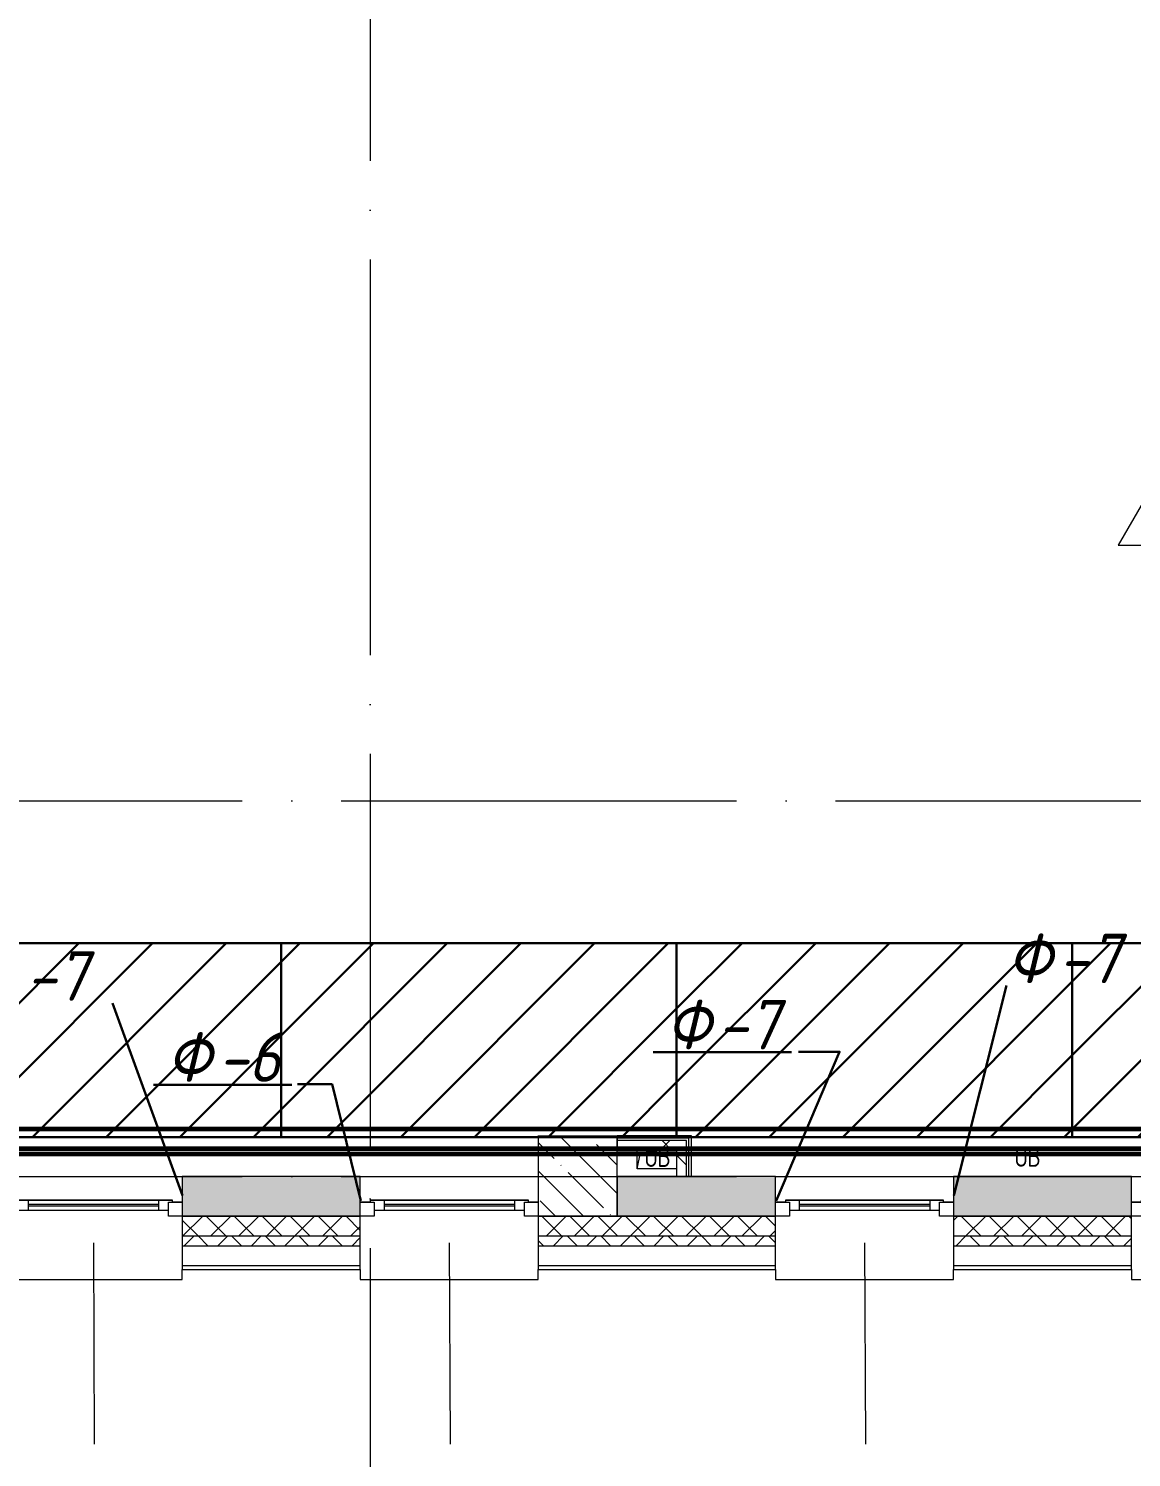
# Model space of a CAD drawing. Header units: millimetres. Extents: x -592259 to 288321, y -552984 to 293768.
# Drawn here: x 98160 to 103738, y 25005 to 32231 of the extents above; entities that cross this region are included whole.
import ezdxf

# ---------------------------------------------------------------- set-up
doc = ezdxf.new("R2010")
doc.units = ezdxf.units.MM
doc.linetypes.add('ADSK_Линия сетки', pattern=[2500, 2000, -250, 0, -250])
for name, color, linetype, lineweight in [('0) строительные леса', 1, 'Continuous', 30), ('2)Фархверки', 40, 'Continuous', 30), ('4.1) Штук. 3 вып', 6, 'Continuous', 60), ('4.1.1) Штук.  швы3 вып.', 6, 'Continuous', 60), ('6.1) Шпаклевка 5 вып.', 160, 'Continuous', 60), ('A-DETL-GENF-OTLN', 250, 'Continuous', 5), ('A-FLOR-____-IDEN', 250, 'Continuous', 9), ('A-FLOR-____-OTLN', 250, 'Continuous', 9), ('A-GLAZ-____-IDEN', 250, 'Continuous', 9), ('A-GLAZ-____-MCUT', 250, 'Continuous', 9), ('A-GLAZ-____-OTLN', 250, 'Continuous', 5), ('A-WALL-____-MCUT', 250, 'Continuous', 13), ('A-WALL-____-PATT', 250, 'Continuous', 13), ('A-WALL-FNSH-MCUT', 250, 'Continuous', 13), ('I-WALL-____-OTLN', 250, 'Continuous', 9), ('S-COLS-____-MCUT', 250, 'Continuous', 25), ('S-COLS-____-OTLN', 250, 'Continuous', 9), ('S-GRID-____-OTLN', 250, 'Continuous', 9)]:
    doc.layers.add(name, color=color, linetype=linetype, lineweight=lineweight)
doc.styles.add('ISOCPEUR', font='isocpeur.ttf', dxfattribs={"width": 0.8, "height": 100})
doc.styles.add('ISOCPEUR_I', font='isocpeui.ttf', dxfattribs={"width": 0.9, "height": 12.5})
pattern_1 = [(45, (12287.91, -0.0006), (-141.42136, 141.42136), []), (135, (12287.91, -0.0006), (-141.42136, -141.42136), [])]

# ---------------------------------------------------------------- blocks, each defined once
blk = doc.blocks.new('Окно_СКБ_1Ст1 - 120_Окно_СКБ_1Ст_900_ОК7Л-29020579-АР1_Маркировочный план 1 этажа С2и3')
at = {"layer": 'A-GLAZ-____-MCUT'}
for p, q in [((-450, -195), (-450, -125)), ((-450, -125), (-380, -125)), ((-380, -125), (-380, -195)), ((380, -195), (380, -125)), ((380, -125), (450, -125)), ((450, -125), (450, -195)), ((-380, -195), (-450, -195)), ((-380, -195), (-400, -195)), ((-400, -195), (-400, -205)), ((-400, -205), (400, -205)), ((400, -205), (-400, -205)), ((380, -155), (-380, -155)), ((-380, -155), (-380, -195)), ((-330, -205), (-330, -155)), ((330, -205), (330, -155)), ((380, -195), (380, -155)), ((450, -195), (380, -195)), ((400, -195), (380, -195)), ((400, -205), (400, -195))]:
    blk.add_line(p, q, dxfattribs=at)
at = {"layer": 'A-GLAZ-____-MCUT', "lineweight": 5}
for p, q in [((-330, -175), (330, -175)), ((330, -185), (-330, -185))]:
    blk.add_line(p, q, dxfattribs=at)
at = {"layer": 'A-GLAZ-____-OTLN'}
for p, q in [((-450, -195), (-400, -195)), ((400, -195), (450, -195))]:
    blk.add_line(p, q, dxfattribs=at)
blk = doc.blocks.new('Окно_СКБ_1Ст1 - 120_Окно_СКБ_1Ст_900_ОК7Л-V29-АР1_Маркировочный план 1 этажа С2и3')
at = {"layer": 'A-GLAZ-____-MCUT'}
for p, q in [((-450, -195), (-450, -125)), ((-450, -125), (-380, -125)), ((-380, -125), (-380, -195)), ((380, -195), (380, -125)), ((380, -125), (450, -125)), ((450, -125), (450, -195)), ((-380, -195), (-450, -195)), ((-380, -195), (-400, -195)), ((-400, -195), (-400, -205)), ((-400, -205), (400, -205)), ((400, -205), (-400, -205)), ((380, -155), (-380, -155)), ((-380, -155), (-380, -195)), ((-330, -205), (-330, -155)), ((330, -205), (330, -155)), ((380, -195), (380, -155)), ((450, -195), (380, -195)), ((400, -195), (380, -195)), ((400, -205), (400, -195))]:
    blk.add_line(p, q, dxfattribs=at)
at = {"layer": 'A-GLAZ-____-MCUT', "lineweight": 5}
for p, q in [((-330, -175), (330, -175)), ((330, -185), (-330, -185))]:
    blk.add_line(p, q, dxfattribs=at)
at = {"layer": 'A-GLAZ-____-OTLN'}
for p, q in [((-450, -195), (-400, -195)), ((400, -195), (450, -195))]:
    blk.add_line(p, q, dxfattribs=at)
blk = doc.blocks.new('WNW_Отлив1 - Отлив_металлический 2-28596055-АР1_Маркировочный план 1 этажа С2и3')
at = {"layer": 'A-GLAZ-____-OTLN'}
for p, q in [((450, 320), (-450, 320)), ((-450, 320), (-450, 270)), ((450, 270), (450, 320))]:
    blk.add_line(p, q, dxfattribs=at)
blk = doc.blocks.new('_Wn_-As_OpeningMEP_floor__Rectangular - _Wn_-As_OpeningMEP_floor__Rectangular-V88-АР1_Маркировочный план 1 этажа С2и3')
at = {"layer": 'A-DETL-GENF-OTLN', "lineweight": 5}
for p, q in [((-100, 0), (-82.3, 82.3)), ((-82.3, 82.3), (17.7, 92))]:
    blk.add_line(p, q, dxfattribs=at)
blk = doc.blocks.new('AAR_СКБ_Марка_Перекрытия - Марка пола-17325028-АР1_Маркировочный план 1 этажа С2и3')
at = {"layer": 'A-FLOR-____-IDEN'}
for p, q in [((0, 6.932), (-4.002, 0)), ((0, 6.932), (4.002, 0)), ((-4.002, 0), (4.002, 0))]:
    blk.add_line(p, q, dxfattribs=at)

msp = doc.modelspace()

# ---------------------------------------------------------------- hatches: boundary and pattern name
at = {"layer": '0) строительные леса'}
h = msp.add_hatch(dxfattribs=at)
h.set_pattern_fill('ANSI31', color=256, scale=83)
h.paths.add_polyline_path([(99437.8919, 26624.9994), (97437.8919, 26624.9994), (97437.8919, 27604.9994), (99437.8919, 27604.9994)])
h = msp.add_hatch(dxfattribs=at)
h.set_pattern_fill('ANSI31', color=256, scale=83)
h.paths.add_polyline_path([(101437.8919, 26624.9994), (99437.8919, 26624.9994), (99437.8919, 27604.9994), (101437.8919, 27604.9994)])
h = msp.add_hatch(dxfattribs=at)
h.set_pattern_fill('ANSI31', color=256, scale=83)
h.paths.add_polyline_path([(103437.8919, 26624.9994), (101437.8919, 26624.9994), (101437.8919, 27604.9994), (103437.8919, 27604.9994)])
h = msp.add_hatch(dxfattribs=at)
h.set_pattern_fill('ANSI31', color=256, scale=83)
h.paths.add_polyline_path([(105437.8919, 26624.9994), (103437.8919, 26624.9994), (103437.8919, 27604.9994), (105437.8919, 27604.9994)])
at = {"layer": 'A-WALL-____-PATT', "lineweight": 15, "true_color": 0x000000}
h = msp.add_hatch(dxfattribs=at)
h.set_pattern_fill('FP_83', color=18, style=0, pattern_type=2)
h.set_pattern_definition(pattern_1)
h.paths.add_polyline_path([(101237.9001, 26557), (101487.4661, 26557), (101487.4661, 26607), (101137.9138, 26607), (101137.9138, 26557), (101237.4661, 26557)])
h = msp.add_hatch(dxfattribs=at)
h.set_pattern_fill('FP_83', color=18, style=0, pattern_type=2)
h.set_pattern_definition(pattern_1)
h.paths.add_polyline_path([(101448.1003, 26425), (101487.4661, 26425), (101487.4661, 26557), (101437.4661, 26557), (101437.4661, 26425)])
h = msp.add_hatch(dxfattribs=at)
h.set_pattern_fill('FP_3', color=18, style=0, pattern_type=2)
h.set_pattern_definition([(50, (12287.9, -0.0006), (364.3679, -31.8783), [38.1, -419.1]), (355, (12287.9, -0.0006), (-70.4859, 382.1133), [30.48, -335.28]), (100.451, (12318.28, -2.66), (293.885, 350.2334), [32.38, -356.18]), (46.184, (12287.9, 101.6), (542.1585, -84.0858), [57.15, -628.65]), (96.636, (12333.1, 94.6), (474.805, 494.8554), [48.57, -534.27]), (351.184, (12287.9, 101.6), (474.8102, 494.85), [45.72, -502.92]), (21, (12338.7, 76.2), (303.2285, -204.5305), [38.1, -419.1]), (326, (12338.7, 76.2), (123.6039, 368.376), [30.48, -335.28]), (71.451, (12364, 59.16), (426.8341, 163.8427), [32.38, -356.18]), (37.5, (12287.91, -0.0006), (6.17665, 169.11015), [16.764, -314.452, 16.764, -323.596, -336.55]), (37.5, (12287.91, -0.0006), (6.17665, 169.11015), [-671.576, 16.764, -319.786]), (7.5, (12287.91, -0.0006), (133.63888, 200.3615), [16.764, -177.292, 16.764, -306.832, -128.27]), (7.5, (12287.91, -0.0006), (133.63888, 200.3615), [-517.652, 16.764, -111.506]), (327.5, (12174.63, -0.0006), (271.18182, -11.45836), [16.764, -110.236, 16.764, -379.476, -525.78]), (327.5, (12174.63, -0.0006), (271.18182, -11.45836), [-523.24, 16.764, -509.016]), (317.5, (12123.83, -0.0006), (296.2585, 50.85285), [16.764, -148.336, 16.764, -246.38, -373.38]), (317.5, (12123.83, -0.0006), (296.2585, 50.85285), [-428.244, 16.764, -356.616])])
h.paths.add_polyline_path([(112437.9138, 26225), (113447.9138, 26225.0597), (113447.9138, 26425), (112437.9138, 26425), (112437.9138, 26225.0597)])
h.paths.add_polyline_path([(111239.8528, 26225), (111537.9138, 26225.0597), (111537.9138, 26425), (110637.9138, 26425), (110637.9138, 26225)])
h.paths.add_polyline_path([(107637.9138, 26225), (107637.9138, 26425), (106737.9138, 26425), (106737.9138, 26225), (107138.9863, 26225)])
h.paths.add_polyline_path([(105772.0308, 26225), (105837.9138, 26225.0597), (105837.9138, 26425), (105037.8919, 26425), (105037.8919, 26225)])
h.paths.add_polyline_path([(101937.9138, 26225), (101937.9138, 26425), (101137.8919, 26425), (101137.8919, 26225), (101671.1643, 26225)])
h.paths.add_polyline_path([(103108.8499, 26225), (103737.9138, 26225.0597), (103737.9138, 26425), (102837.9138, 26425), (102837.9138, 26225), (103038.1198, 26225)])
h.paths.add_polyline_path([(98937.9138, 26225), (99837.9138, 26225.0597), (99837.9138, 26425), (98937.9138, 26425), (98937.9138, 26225.0597)])
h.paths.add_polyline_path([(98037.9138, 26225), (98037.9138, 26425), (96537.9138, 26425), (96537.9138, 26225), (97570.2978, 26225)])
h.paths.add_polyline_path([(92587.8919, 26225), (93837.9138, 26225.0597), (93837.9138, 26425), (92587.8919, 26425), (92588.0037, 26225.0597)])
h.paths.add_polyline_path([(108787.8919, 26225.0597), (108787.8919, 26425), (108537.9138, 26425), (108537.9884, 26225.0597)])
h.paths.add_polyline_path([(109737.9138, 26225.0597), (109737.9138, 26425), (109187.8919, 26425), (109188.056, 26225.0597)])
h.paths.add_polyline_path([(94737.9138, 26225.0597), (95037.8919, 26225.0597), (95037.8919, 26425), (94737.9138, 26425), (94737.9138, 26405.955)])
h.paths.add_polyline_path([(95637.9138, 26225.0597), (95637.9138, 26425), (95437.8919, 26425), (95437.8919, 26225.0597), (95637.8542, 26225.0597)])
h = msp.add_hatch(dxfattribs=at)
h.set_pattern_fill('FP_52', color=18, style=0, pattern_type=2)
h.set_pattern_definition([(45, (12287.91, -0.0006), (-70.71068, 70.71068), []), (135, (12287.91, -0.0006), (-70.71068, -70.71068), [])])
h.paths.add_polyline_path([(116717.9144, 26125.0597), (116987.8919, 26125.0597), (116987.8548, 26225), (116717.8919, 26225), (116717.8919, 26223.0597), (116754.8919, 26223.0597), (116754.8919, 26215.0597), (116717.8919, 26215.0597), (116717.8919, 26125.0597)])
h.paths.add_polyline_path([(115377.8919, 26125.0597), (115617.8919, 26125.0597), (115617.8919, 26215.0597), (115580.8919, 26215.0597), (115580.8919, 26223.0597), (115617.8919, 26223.0597), (115617.8203, 26225), (115377.8919, 26225), (115377.8919, 26223.0597), (115414.8919, 26223.0597), (115414.8919, 26215.0597), (115377.8919, 26215.0597), (115377.8919, 26135.5435)])
h.paths.add_polyline_path([(113647.8919, 26125.0597), (113647.8919, 26215.0597), (113610.8919, 26215.0597), (113610.8919, 26223.0597), (113647.8919, 26223.0597), (113647.8851, 26225.0597), (112437.9138, 26225), (112437.9138, 26125.0597), (113447.9138, 26125.0597)])
h.paths.add_polyline_path([(107138.9863, 26125.0597), (107637.9138, 26125.0597), (107637.3768, 26225), (106737.9138, 26225), (106737.9138, 26125.0597)])
h.paths.add_polyline_path([(109737.9138, 26125.0597), (109737.9138, 26225.0597), (108537.9138, 26225), (108537.9138, 26125.0597)])
h.paths.add_polyline_path([(110637.9138, 26125.0597), (111537.9138, 26125.0597), (111537.3768, 26225), (110637.9138, 26225), (110637.9138, 26187.1895)])
h.paths.add_polyline_path([(105772.0308, 26125.0597), (105837.9138, 26125.0597), (105837.1978, 26225), (104637.9138, 26225), (104637.9138, 26125.0597), (105699.7438, 26125.0597)])
h.paths.add_polyline_path([(103038.1198, 26125.0597), (103737.9138, 26125.0597), (103737.3768, 26225), (102837.9138, 26225), (102837.9138, 26125.0597)])
h.paths.add_polyline_path([(101671.1643, 26125.0597), (101937.9138, 26125.0597), (101937.1978, 26225), (100737.9138, 26225), (100737.9138, 26125.0597), (101137.8919, 26125.0597)])
h.paths.add_polyline_path([(98937.9138, 26125.0597), (99837.9138, 26125.0597), (99837.3768, 26225), (98937.9138, 26225)])
h.paths.add_polyline_path([(97570.2978, 26125.0597), (98037.9138, 26125.0597), (98037.9138, 26225), (96537.9138, 26225), (96537.9138, 26125.0597)])
h.paths.add_polyline_path([(93837.9138, 26125.0597), (93836.9293, 26225), (92187.8919, 26224.9994), (92187.8919, 26125.0597), (93469.4313, 26125.0597)])
h.paths.add_polyline_path([(95437.8919, 26125.0597), (95637.9138, 26125.0597), (95637.9138, 26225.0597), (94737.9138, 26225), (94737.9138, 26125.0597), (94836.3868, 26125.0597)])
h.paths.add_polyline_path([(88001.6092, 26125.0597), (88137.8919, 26125.0597), (88137.5273, 26225), (87757.9138, 26225), (87757.9138, 26125.0597)])
h.paths.add_polyline_path([(86487.9138, 26125.0597), (87157.9138, 26125.0597), (87157.9138, 26224.9994), (86487.9138, 26225)])
h = msp.add_hatch(dxfattribs=at)
h.set_pattern_fill('FP_53', color=18, style=0, pattern_type=2)
h.set_pattern_definition([(135, (12287.91, -0.0006), (-84.85281, -84.85281), []), (225, (12287.91, -0.0006), (84.85281, -84.85281), [])])
h.paths.add_polyline_path([(115377.8919, 26075.0597), (115617.8919, 26075.0597), (115617.8919, 26125.0597), (115377.8919, 26125.0597), (115377.8919, 26115.0597)])
h.paths.add_polyline_path([(116837.9144, 26075.0597), (116887.9144, 26075.0597), (116887.9144, 26125.0597), (116717.8919, 26125.0597), (116717.9144, 26075.0597), (116737.9144, 26075.0597)])
h.paths.add_polyline_path([(113647.8919, 26075.0597), (113647.8919, 26125.0597), (112437.9138, 26125.0597), (112437.9138, 26075.0597), (113447.9138, 26075.0597)])
h.paths.add_polyline_path([(111537.9138, 26075.0597), (111537.9138, 26125.0597), (110637.9138, 26125.0597), (110637.9138, 26075.0597), (111239.8528, 26075.0597)])
h.paths.add_polyline_path([(108537.9138, 26075.0597), (109737.9138, 26075.0597), (109737.9138, 26125.0597), (108537.9138, 26125.0597)])
h.paths.add_polyline_path([(107637.9138, 26075.0597), (107637.9138, 26125.0597), (106737.9138, 26125.0597), (106737.9138, 26075.0597), (107138.9863, 26075.0597)])
h.paths.add_polyline_path([(105772.0308, 26075.0597), (105837.9138, 26075.0597), (105837.9138, 26125.0597), (104637.9138, 26125.0597), (104637.9138, 26075.0597)])
h.paths.add_polyline_path([(103038.1198, 26075.0597), (103737.9138, 26075.0597), (103737.9138, 26125.0597), (102837.9138, 26125.0597), (102837.9138, 26075.0597)])
h.paths.add_polyline_path([(101725.6697, 26075.0597), (101937.9138, 26075.0597), (101937.9138, 26125.0597), (100737.9138, 26125.0597), (100737.9138, 26075.0597), (101671.1643, 26075.0597)])
h.paths.add_polyline_path([(99837.9138, 26075.0597), (99837.9138, 26125.0597), (98937.9138, 26125.0597), (98937.9138, 26075.0597)])
h.paths.add_polyline_path([(97570.2978, 26075.0597), (98037.9138, 26075.0597), (98037.9138, 26125.0597), (96537.9138, 26125.0597), (96537.9138, 26075.0597)])
h.paths.add_polyline_path([(95437.8919, 26075.0597), (95637.9138, 26075.0597), (95637.9138, 26125.0597), (94737.9138, 26125.0597), (94737.9138, 26075.0597), (94836.3868, 26075.0597)])
h.paths.add_polyline_path([(92187.8919, 26075.0597), (93837.9138, 26075.0597), (93837.9138, 26125.0597), (92187.8919, 26125.0597)])
h.paths.add_polyline_path([(86634.6537, 26075.0597), (87157.9138, 26075.0597), (87157.9138, 26125.0597), (86487.9138, 26125.0597), (86487.9138, 26075.0597)])
h.paths.add_polyline_path([(88001.6092, 26075.0597), (88137.8919, 26075.0597), (88137.8919, 26125.0597), (87757.9138, 26125.0597), (87757.9138, 26075.0597)])
at = {"layer": 'S-COLS-____-OTLN', "lineweight": 5, "true_color": 0x000000}
h = msp.add_hatch(dxfattribs=at)
h.set_pattern_fill('FP_1', color=18, style=0, pattern_type=2)
h.set_pattern_definition([(135, (12287.91, -0.0006), (-142.5612, -142.5612), []), (135, (12430.48, -0.0006), (-142.5612, -142.5612), [252.016, -50.403, 3.353, -47.05])])
h.paths.add_polyline_path([(100737.8919, 26224.9994), (101137.8919, 26225.0597), (101137.8919, 26624.9994), (100737.8919, 26624.9994), (100737.8919, 26225.0597)])

# ---------------------------------------------------------------- linework, layer by layer
at = {"layer": '0) строительные леса'}
for points in [[(99437.8919, 26624.9994), (97437.8919, 26624.9994), (97437.8919, 27604.9994), (99437.8919, 27604.9994)], [(101437.8919, 26624.9994), (99437.8919, 26624.9994), (99437.8919, 27604.9994), (101437.8919, 27604.9994)], [(103437.8919, 26624.9994), (101437.8919, 26624.9994), (101437.8919, 27604.9994), (103437.8919, 27604.9994)], [(105437.8919, 26624.9994), (103437.8919, 26624.9994), (103437.8919, 27604.9994), (105437.8919, 27604.9994)]]:
    msp.add_lwpolyline(points, close=True, dxfattribs=at)
at = {"layer": '2)Фархверки'}
for p, q in [((102839.634, 26328.9462), (103106.0158, 27391.4195)), ((98939.634, 26328.9462), (98584.5471, 27302.7579)), ((102018.3264, 27053.6188), (101318.3264, 27053.6188)), ((99492.1856, 26889.3399), (98792.1856, 26889.3399))]:
    msp.add_line(p, q, dxfattribs=at)
for points in [[(101941.2112, 26302.5406), (102261.9765, 27056.7626), (102053.8878, 27056.7626)], [(99841.2112, 26302.6003), (99695.2913, 26891.9837), (99521.1196, 26891.9837)]]:
    msp.add_lwpolyline(points, dxfattribs=at)
at = {"layer": '4.1) Штук. 3 вып'}
msp.add_lwpolyline([(95588.0033, 26539.5988), (113331.5013, 26539.5988), (113331.5013, 35406.7829), (95588.0033, 35406.7829)], close=True, dxfattribs=at)
at = {"layer": '4.1.1) Штук.  швы3 вып.'}
msp.add_lwpolyline([(95588.0033, 26667.048), (113331.5013, 26667.048)], dxfattribs=at)
at = {"layer": '6.1) Шпаклевка 5 вып.'}
msp.add_lwpolyline([(95599.5901, 35429.7163), (113347.9138, 35429.7163), (113347.9138, 26565), (95599.5901, 26565)], close=True, dxfattribs=at)
at = {"layer": 'A-FLOR-____-OTLN', "color": 18, "lineweight": 5, "true_color": 0x000000}
for p, q in [((100737.9138, 26624.9994), (100737.9138, 26632)), ((100737.9138, 26632), (101137.9138, 26632)), ((101237.4661, 26465), (101237.4661, 26557)), ((101437.4661, 26465), (101237.4661, 26465))]:
    msp.add_line(p, q, dxfattribs=at)
at = {"layer": 'A-GLAZ-____-IDEN', "color": 18, "lineweight": 15, "true_color": 0x000000}
for p, q in [((98487.9138, 26090.0597), (98492.4156, 25071.1457)), ((100287.9138, 26090.0597), (100292.4156, 25071.1457)), ((102387.9138, 26090.0597), (102392.4156, 25071.1457))]:
    msp.add_line(p, q, dxfattribs=at)
at = {"layer": 'A-WALL-____-MCUT', "color": 18, "lineweight": 15, "true_color": 0x000000}
for p, q in [((101499.9661, 26619.5), (101137.9138, 26619.5)), ((101137.9138, 26607), (101137.9138, 26557)), ((101487.4661, 26607), (101137.9138, 26607)), ((101487.4661, 26425), (101487.4661, 26607)), ((101499.9661, 26425), (101499.9661, 26619.5)), ((101137.9138, 26557), (101437.4661, 26557)), ((101437.4661, 26557), (101437.4661, 26425)), ((99837.9138, 26425), (98937.9138, 26425)), ((98937.9138, 26425), (98937.9138, 26225)), ((99837.9138, 26225), (99837.9138, 26425)), ((101937.9138, 26425), (101137.8919, 26425)), ((101137.8919, 26425), (101137.8919, 26225)), ((101437.4661, 26425), (101487.4661, 26425)), ((101937.9138, 26225), (101937.9138, 26425)), ((103737.9138, 26425), (102837.9138, 26425)), ((102837.9138, 26425), (102837.9138, 26225)), ((103737.9138, 26225), (103737.9138, 26425)), ((99837.9138, 26225.0597), (98937.9138, 26225.0597)), ((98937.9138, 26225), (98937.9138, 26125.0597)), ((98937.9138, 26225), (99837.9138, 26225)), ((99837.9138, 26125.0597), (99837.9138, 26225)), ((101937.9138, 26225.0597), (100737.9138, 26225.0597)), ((100737.9138, 26225.0597), (100737.9138, 26125.0597)), ((101137.8919, 26225), (101937.9138, 26225)), ((101937.9138, 26125.0597), (101937.9138, 26225)), ((103737.9138, 26225.0597), (102837.9138, 26225.0597)), ((102837.9138, 26225), (102837.9138, 26125.0597)), ((102837.9138, 26225), (103737.9138, 26225)), ((103737.9138, 26125.0597), (103737.9138, 26225)), ((98937.9138, 26125.0597), (98937.9138, 26075.0597)), ((98937.9138, 26125.0597), (99837.9138, 26125.0597)), ((99837.9138, 26075.0597), (99837.9138, 26125.0597)), ((100737.9138, 26125.0597), (100737.9138, 26075.0597)), ((100737.9138, 26125.0597), (101937.9138, 26125.0597)), ((101937.9138, 26075.0597), (101937.9138, 26125.0597)), ((102837.9138, 26125.0597), (102837.9138, 26075.0597)), ((102837.9138, 26125.0597), (103737.9138, 26125.0597)), ((103737.9138, 26075.0597), (103737.9138, 26125.0597)), ((98937.9138, 26075.0597), (98937.9138, 25975.0597)), ((98937.9138, 26075.0597), (99837.9138, 26075.0597)), ((99837.9138, 25975.0597), (99837.9138, 26075.0597)), ((100737.9138, 26075.0597), (100737.9138, 25975.0597)), ((100737.9138, 26075.0597), (101937.9138, 26075.0597)), ((101937.9138, 25975.0597), (101937.9138, 26075.0597)), ((102837.9138, 26075.0597), (102837.9138, 25975.0597)), ((102837.9138, 26075.0597), (103737.9138, 26075.0597)), ((103737.9138, 25975.0597), (103737.9138, 26075.0597)), ((98937.9138, 25975.0597), (99837.9138, 25975.0597)), ((100737.9138, 25975.0597), (101937.9138, 25975.0597)), ((102837.9138, 25975.0597), (103737.9138, 25975.0597))]:
    msp.add_line(p, q, dxfattribs=at)
at = {"layer": 'A-WALL-FNSH-MCUT', "lineweight": 15}
for p, q in [((101512.4661, 26632), (101137.9138, 26632)), ((101137.9138, 26632), (101137.9138, 26607)), ((101512.4661, 26425), (101512.4661, 26632)), ((101487.4661, 26425), (101512.4661, 26425)), ((98937.9138, 25975.0597), (98937.9138, 25955.0597)), ((98937.9138, 25955.0597), (99837.9138, 25955.0597)), ((99837.9138, 25955.0597), (99837.9138, 25975.0597)), ((100737.9138, 25975.0597), (100737.9138, 25955.0597)), ((100737.9138, 25955.0597), (101937.9138, 25955.0597)), ((101937.9138, 25955.0597), (101937.9138, 25975.0597)), ((102837.9138, 25975.0597), (102837.9138, 25955.0597)), ((102837.9138, 25955.0597), (103737.9138, 25955.0597)), ((103737.9138, 25955.0597), (103737.9138, 25975.0597))]:
    msp.add_line(p, q, dxfattribs=at)
at = {"layer": 'I-WALL-____-OTLN', "color": 18, "lineweight": 15, "true_color": 0x000000}
for p, q in [((98037.9138, 26425), (98937.9138, 26425)), ((99837.9138, 26425), (100737.8919, 26425)), ((101937.9138, 26425), (102837.9138, 26425)), ((103737.9138, 26425), (104637.8919, 26425))]:
    msp.add_line(p, q, dxfattribs=at)
at = {"layer": 'S-COLS-____-MCUT', "color": 18, "lineweight": 5, "true_color": 0x000000}
for p, q in [((101137.8919, 26624.9994), (100737.8919, 26624.9994)), ((100737.8919, 26624.9994), (100737.8919, 26224.9994)), ((101137.8919, 26425), (101137.8919, 26624.9994)), ((100737.8919, 26224.9994), (101137.8919, 26224.9994))]:
    msp.add_line(p, q, dxfattribs=at)
at = {"layer": 'S-COLS-____-OTLN', "color": 18, "lineweight": 5, "true_color": 0x000000}
msp.add_line((101137.8919, 26224.9994), (101137.8919, 26425), dxfattribs=at)
at = {"layer": 'S-GRID-____-OTLN', "color": 18, "linetype": 'ADSK_Линия сетки', "true_color": 0x000000}
for p, q in [((99887.9138, 61063.6538), (99887.9138, -2919.5356)), ((77240.3519, 28325), (168626.8279, 28325)), ((77240.3519, 26425), (168626.8279, 26425))]:
    msp.add_line(p, q, dxfattribs=at)

# ---------------------------------------------------------------- block references
at = {"layer": 'A-FLOR-____-IDEN', "color": 18, "true_color": 0x000000, "xscale": 99.99999999999993, "yscale": 99.99999999999993, "zscale": 99.99999999999993}
msp.add_blockref('AAR_СКБ_Марка_Перекрытия - Марка пола-17325028-АР1_Маркировочный план 1 этажа С2и3', (104071.4176, 29619.0782), dxfattribs=at)
at = {"layer": 'A-GLAZ-____-OTLN', "color": 18, "true_color": 0x000000}
msp.add_blockref('_Wn_-As_OpeningMEP_floor__Rectangular - _Wn_-As_OpeningMEP_floor__Rectangular-V88-АР1_Маркировочный план 1 этажа С2и3', (101337.4661, 26465), dxfattribs=at)
at = {"layer": 'A-GLAZ-____-OTLN', "color": 18, "true_color": 0x000000, "rotation": 180}
for name, p in [('Окно_СКБ_1Ст1 - 120_Окно_СКБ_1Ст_900_ОК7Л-29020579-АР1_Маркировочный план 1 этажа С2и3', (98487.9138, 26100.0597)), ('Окно_СКБ_1Ст1 - 120_Окно_СКБ_1Ст_900_ОК7Л-V29-АР1_Маркировочный план 1 этажа С2и3', (100287.9138, 26100.0597)), ('Окно_СКБ_1Ст1 - 120_Окно_СКБ_1Ст_900_ОК7Л-29020579-АР1_Маркировочный план 1 этажа С2и3', (102387.9138, 26100.0597)), ('Окно_СКБ_1Ст1 - 120_Окно_СКБ_1Ст_900_ОК7Л-V29-АР1_Маркировочный план 1 этажа С2и3', (104187.9138, 26100.0597))]:
    msp.add_blockref(name, p, dxfattribs=at)
at = {"layer": 'A-GLAZ-____-OTLN', "color": 18, "lineweight": 15, "true_color": 0x000000, "rotation": 180}
for p in [(98487.9138, 26225.0597), (100287.9138, 26225.0597), (102387.9138, 26225.0597), (104187.9138, 26225.0597)]:
    msp.add_blockref('WNW_Отлив1 - Отлив_металлический 2-28596055-АР1_Маркировочный план 1 этажа С2и3', p, dxfattribs=at)

# ---------------------------------------------------------------- texts
at = {"layer": '2)Фархверки', "attachment_point": 1}
for s, insert, char_height, width, style in [('\\fISOCPEUR|b0|i1|c204|p34|;Ф', (103110.1176, 27653.4112), 250, 312.658125, 'ISOCPEUR_I'), ('-7', (103368.0863, 27653.4112), 250, 448.945, 'ISOCPEUR_I'), ('-7', (98146.6177, 27564.7495), 250, 448.945, 'ISOCPEUR_I'), ('\\fISOCPEUR|b0|i1|c204|p34|;Ф', (101385.2246, 27318.7543), 250, 312.658125, 'ISOCPEUR_I'), ('-7', (101643.1933, 27318.7543), 250, 448.945, 'ISOCPEUR_I'), ('\\fISOCPEUR|b0|i1|c204|p34|;Ф', (98859.0838, 27154.4753), 250, 312.658125, 'ISOCPEUR_I'), ('-6', (99117.0526, 27154.4753), 250, 448.945, 'ISOCPEUR_I'), ('ОВ', (101277.4872, 26573.9554), 100, 160.3375, 'ISOCPEUR'), ('ОВ', (103148.8709, 26574.8902), 100, 160.3375, 'ISOCPEUR')]:
    msp.add_mtext(s, dxfattribs=dict(at, insert=insert, char_height=char_height, width=width, style=style))

doc.saveas('drawing.dxf')
